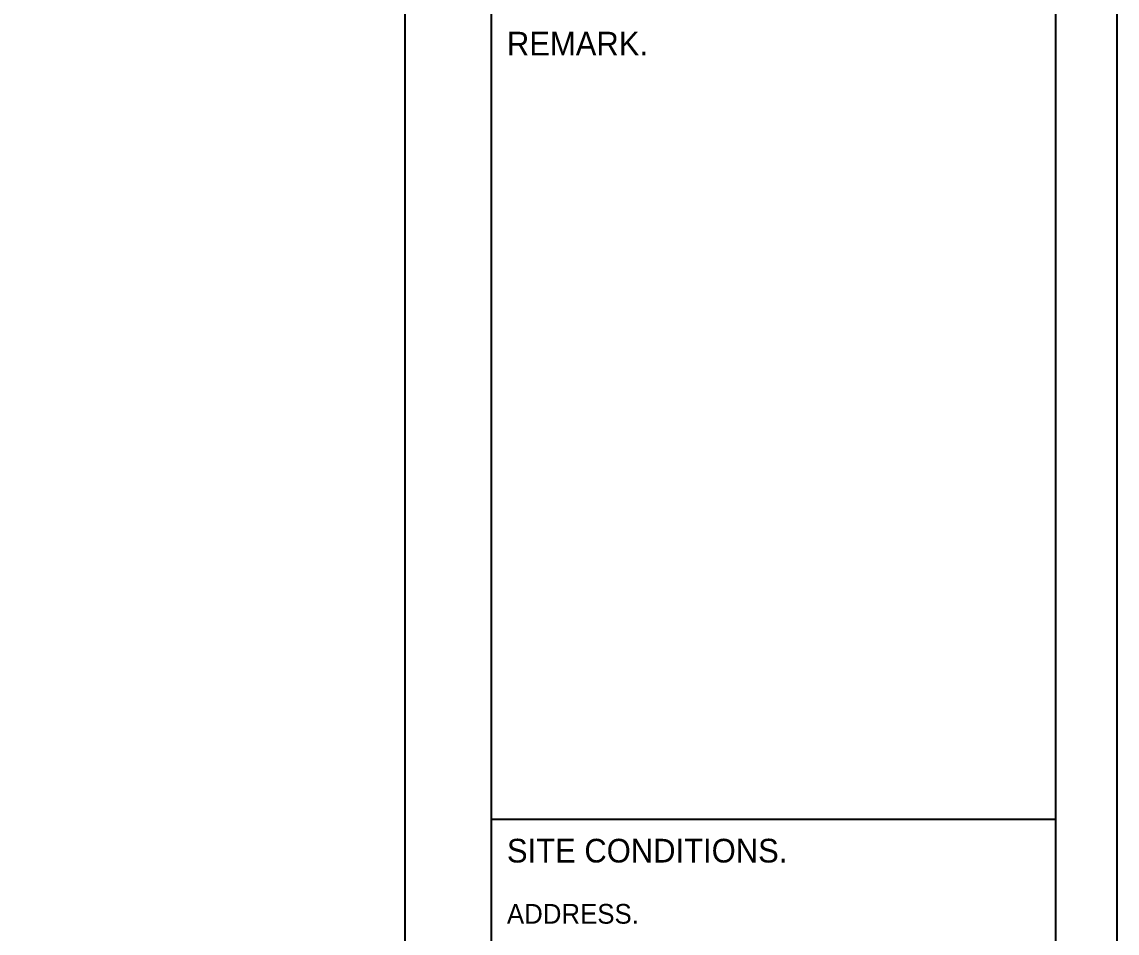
# Model space of a CAD drawing. Header units: inches. Extents: x 7740 to 83056, y -9304 to 75068.
# Drawn here: x 81069 to 82856, y 42193 to 43679 of the extents above; entities that cross this region are included whole.
import ezdxf
from ezdxf.enums import TextEntityAlignment as Align

# ---------------------------------------------------------------- set-up
doc = ezdxf.new("R2010")
doc.units = ezdxf.units.IN
doc.header["$LTSCALE"] = 50
doc.header["$MEASUREMENT"] = 0
for name, color, linetype in [('06-FUR', 6, 'Continuous'), ('F-SYM', 7, 'Continuous'), ('FORM(YOURNAME)-11', 1, 'Continuous')]:
    doc.layers.add(name, color=color, linetype=linetype)
doc.styles.add('YOURNAME', font='HY울릉도M.TTF')

# ---------------------------------------------------------------- blocks, each defined once
blk = doc.blocks.new('FORM-PLAN')
at = {"layer": 'Defpoints', "color": 158}
blk.add_line((1346, 54915), (1346, -2085), dxfattribs=at)
for points in [[(-71444, -2285), (10556, -2285), (10556, 55115), (-71444, 55115)], [(-69444, 53115), (-64, 53115), (-64, 1215), (-69444, 1215)]]:
    blk.add_lwpolyline(points, close=True, dxfattribs=at)
at = {"layer": 'FORM(YOURNAME)-11', "color": 14}
blk.add_line((1346, 20344), (10556, 20344), dxfattribs=at)
at = {"layer": 'FORM(YOURNAME)-11', "color": 250}
blk.add_lwpolyline([(-72444, -3285), (11556, -3285), (11556, 56115), (-72444, 56115)], close=True, dxfattribs=at)
at = {"layer": 'FORM(YOURNAME)-11', "color": 14, "style": 'YOURNAME'}
for s, height, p in [('REMARK.', 386.1, (1603, 32989)), ('SITE CONDITIONS.', 386.14, (1603, 19829))]:
    blk.add_text(s, height=height, dxfattribs=at).set_placement(p, align=Align.MIDDLE_LEFT)
at = {"layer": 'FORM(YOURNAME)-11', "color": 251, "style": 'YOURNAME'}
blk.add_text('ADDRESS.', height=321.8, dxfattribs=at).set_placement((1603, 18799), align=Align.MIDDLE_LEFT)
at = {"layer": 'FORM(YOURNAME)-11', "color": 3, "style": 'YOURNAME'}
for tag, height, p in [('1', 450, (9905, 18188)), ('2', 450, (9905, 17544)), ('3', 450, (9905, 16257)), ('4', 450, (9905, 14326)), ('5', 515, (9905, 12009)), ('6', 515, (9905, 9757)), ('7', 515, (9905, 7504)), ('8', 515, (9905, 5252)), ('9', 515, (9905, 2999)), ('10', 515, (5655, 811)), ('11', 515, (9905, 747)), ('12', 515, (5655, -1441)), ('13', 515, (9905, -1441))]:
    blk.add_attdef(tag, text='', height=height, dxfattribs=at).set_placement(p, align=Align.MIDDLE_RIGHT)
blk = doc.blocks.new('*U816')
at = {"layer": 'F-SYM', "xscale": 0.1, "yscale": 0.1, "zscale": 0.1}
blk.add_blockref('FORM-PLAN', (81700.2, 40344.2), dxfattribs=at)

msp = doc.modelspace()

# ---------------------------------------------------------------- block references
at = {"layer": '06-FUR'}
msp.add_blockref('*U816', (0, 0), dxfattribs=at)

doc.saveas('drawing.dxf')
